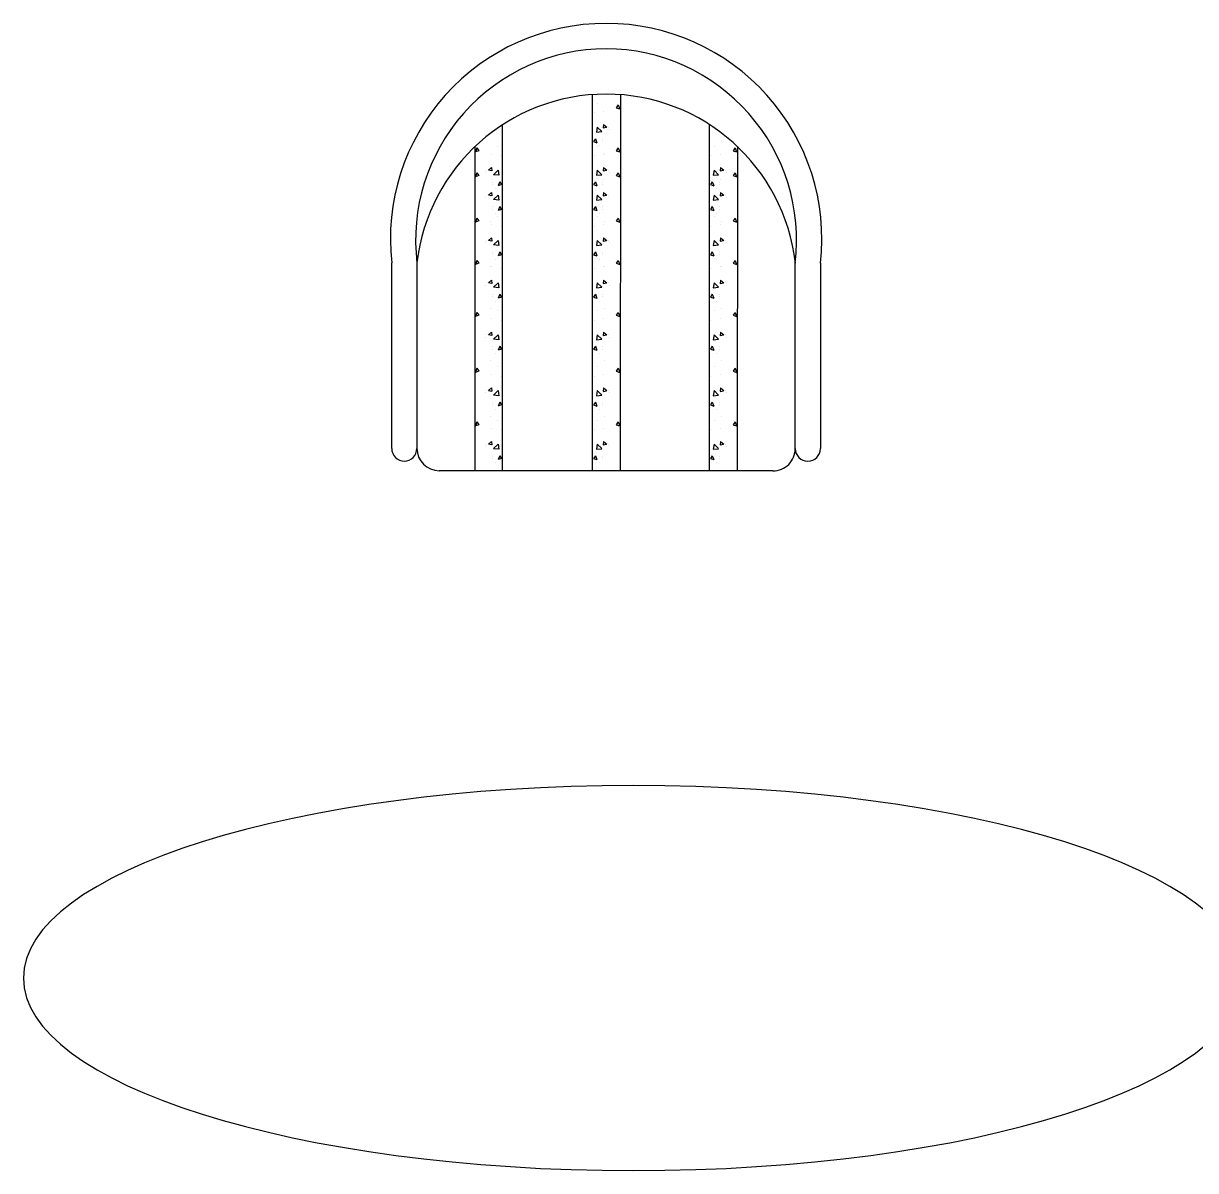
# Model space of a CAD drawing. Header units: millimetres. Extents: x 8663 to 11107, y 11834 to 12818.
# Drawn here: x 9978.9 to 10121.1, y 11970 to 12109.2 of the extents above; entities that cross this region are included whole.
import ezdxf

# ---------------------------------------------------------------- set-up
doc = ezdxf.new("R2010")
doc.units = ezdxf.units.MM
doc.layers.add('tefriş', color=1, linetype='Continuous')

# ---------------------------------------------------------------- blocks, each defined once
blk = doc.blocks.new('A$C7769457E')
at = {"layer": 'tefriş'}
for p, q in [((780.17, 727.66, -6.17), (780.17, 773.3, -6.17)), ((780.83, 772.24, -6.17), (780.83, 772.24, -6.17)), ((783.56, 773.29, -6.17), (783.54, 727.66, -6.17)), ((780.35, 771.08, -6.17), (780.35, 771.08, -6.17)), ((781.5, 771.28, -6.17), (781.5, 771.28, -6.17)), ((783.28, 772.05, -6.17), (783.05, 771.71, -6.17)), ((783.05, 771.71, -6.17), (783.46, 771.57, -6.17)), ((783.28, 772.05, -6.17), (783.46, 771.57, -6.17)), ((769.26, 727.66, -6.17), (769.26, 769.66, -6.17)), ((780.73, 769.34, -6.17), (780.63, 768.73, -6.17)), ((780.73, 769.34, -6.17), (781.29, 768.81, -6.17)), ((781.5, 769.67, -6.17), (781.46, 769.26, -6.17)), ((781.5, 769.67, -6.17), (781.89, 769.34, -6.17)), ((783.54, 770.44, -6.17), (783.54, 770.44, -6.17)), ((794.35, 727.66, -6.17), (794.35, 769.66, -6.17)), ((780.52, 767.95, -6.17), (780.29, 767.61, -6.17)), ((780.52, 767.95, -6.17), (780.7, 767.47, -6.17)), ((780.63, 768.73, -6.17), (781.28, 768.81, -6.17)), ((781.45, 769.26, -6.17), (781.88, 769.34, -6.17)), ((782.08, 769.32, -6.17), (782.08, 769.32, -6.17)), ((782.27, 769.06, -6.17), (782.27, 769.06, -6.17)), ((765.87, 766.99, -6.17), (765.88, 727.66, -6.17)), ((766.15, 766.83, -6.17), (765.96, 766.35, -6.17)), ((766.15, 766.83, -6.17), (766.38, 766.49, -6.17)), ((768.59, 767.02, -6.17), (768.59, 767.02, -6.17)), ((780.29, 767.61, -6.17), (780.7, 767.47, -6.17)), ((780.83, 767.02, -6.17), (780.83, 767.02, -6.17)), ((781.04, 767.08, -6.17), (781.04, 767.08, -6.17)), ((781.35, 767.62, -6.17), (781.35, 767.62, -6.17)), ((781.41, 767.91, -6.17), (781.41, 767.91, -6.17)), ((783.28, 766.83, -6.17), (783.05, 766.49, -6.17)), ((783.28, 766.83, -6.17), (783.46, 766.35, -6.17)), ((795.02, 767.02, -6.17), (795.02, 767.02, -6.17)), ((797.46, 766.83, -6.17), (797.23, 766.49, -6.17)), ((797.47, 766.83, -6.17), (797.65, 766.35, -6.17)), ((797.74, 766.99, -6.17), (797.73, 727.66, -6.17)), ((765.89, 765.22, -6.17), (765.89, 765.22, -6.17)), ((766.38, 766.49, -6.17), (765.96, 766.35, -6.17)), ((767.92, 766.06, -6.17), (767.92, 766.06, -6.17)), ((769.08, 765.86, -6.17), (769.08, 765.86, -6.17)), ((780.35, 765.86, -6.17), (780.35, 765.86, -6.17)), ((781.5, 766.06, -6.17), (781.5, 766.06, -6.17)), ((781.63, 766.19, -6.17), (781.63, 766.19, -6.17)), ((783.05, 766.49, -6.17), (783.46, 766.35, -6.17)), ((783.54, 765.22, -6.17), (783.54, 765.22, -6.17)), ((794.54, 765.86, -6.17), (794.54, 765.86, -6.17)), ((795.69, 766.06, -6.17), (795.69, 766.06, -6.17)), ((797.23, 766.49, -6.17), (797.65, 766.35, -6.17)), ((797.73, 765.22, -6.17), (797.73, 765.22, -6.17)), ((766.15, 763.81, -6.17), (765.96, 763.33, -6.17)), ((766.15, 763.81, -6.17), (766.38, 763.47, -6.17)), ((767.16, 763.84, -6.17), (767.16, 763.84, -6.17)), ((767.35, 764.11, -6.17), (767.35, 764.11, -6.17)), ((767.93, 764.45, -6.17), (767.53, 764.12, -6.17)), ((767.97, 764.04, -6.17), (767.54, 764.12, -6.17)), ((767.93, 764.45, -6.17), (767.96, 764.04, -6.17)), ((768.7, 764.12, -6.17), (768.14, 763.59, -6.17)), ((768.59, 764, -6.17), (768.59, 764, -6.17)), ((768.7, 764.12, -6.17), (768.8, 763.51, -6.17)), ((780.73, 764.12, -6.17), (780.63, 763.51, -6.17)), ((780.73, 764.12, -6.17), (781.29, 763.59, -6.17)), ((780.83, 764, -6.17), (780.83, 764, -6.17)), ((781.45, 764.04, -6.17), (781.88, 764.12, -6.17)), ((781.5, 764.45, -6.17), (781.46, 764.04, -6.17)), ((781.5, 764.45, -6.17), (781.89, 764.12, -6.17)), ((782.08, 764.11, -6.17), (782.08, 764.11, -6.17)), ((782.27, 763.84, -6.17), (782.27, 763.84, -6.17)), ((783.28, 763.81, -6.17), (783.05, 763.47, -6.17)), ((783.28, 763.81, -6.17), (783.46, 763.33, -6.17)), ((794.91, 764.12, -6.17), (794.82, 763.51, -6.17)), ((794.92, 764.12, -6.17), (795.47, 763.59, -6.17)), ((795.02, 764, -6.17), (795.02, 764, -6.17)), ((795.64, 764.04, -6.17), (796.07, 764.12, -6.17)), ((795.69, 764.45, -6.17), (795.65, 764.04, -6.17)), ((795.69, 764.45, -6.17), (796.08, 764.12, -6.17)), ((796.27, 764.11, -6.17), (796.27, 764.11, -6.17)), ((796.46, 763.84, -6.17), (796.46, 763.84, -6.17)), ((797.46, 763.81, -6.17), (797.23, 763.47, -6.17)), ((797.47, 763.81, -6.17), (797.65, 763.33, -6.17)), ((766.38, 763.47, -6.17), (765.96, 763.33, -6.17)), ((767.92, 763.04, -6.17), (767.92, 763.04, -6.17)), ((768.02, 762.69, -6.17), (768.02, 762.69, -6.17)), ((768.08, 762.4, -6.17), (768.08, 762.4, -6.17)), ((768.79, 763.51, -6.17), (768.14, 763.59, -6.17)), ((768.91, 762.74, -6.17), (768.72, 762.26, -6.17)), ((769.14, 762.39, -6.17), (768.73, 762.25, -6.17)), ((768.91, 762.74, -6.17), (769.14, 762.39, -6.17)), ((769.08, 762.84, -6.17), (769.08, 762.84, -6.17)), ((780.52, 762.74, -6.17), (780.29, 762.39, -6.17)), ((780.29, 762.39, -6.17), (780.7, 762.25, -6.17)), ((780.35, 762.84, -6.17), (780.35, 762.84, -6.17)), ((780.52, 762.74, -6.17), (780.7, 762.26, -6.17)), ((780.63, 763.51, -6.17), (781.28, 763.59, -6.17)), ((781.35, 762.4, -6.17), (781.35, 762.4, -6.17)), ((781.41, 762.69, -6.17), (781.41, 762.69, -6.17)), ((781.5, 763.04, -6.17), (781.5, 763.04, -6.17)), ((783.05, 763.47, -6.17), (783.46, 763.33, -6.17)), ((794.7, 762.74, -6.17), (794.47, 762.39, -6.17)), ((794.47, 762.39, -6.17), (794.89, 762.25, -6.17)), ((794.54, 762.84, -6.17), (794.54, 762.84, -6.17)), ((794.7, 762.74, -6.17), (794.89, 762.26, -6.17)), ((794.82, 763.51, -6.17), (795.47, 763.59, -6.17)), ((795.54, 762.4, -6.17), (795.54, 762.4, -6.17)), ((795.59, 762.69, -6.17), (795.59, 762.69, -6.17)), ((795.69, 763.04, -6.17), (795.69, 763.04, -6.17)), ((797.23, 763.47, -6.17), (797.65, 763.33, -6.17)), ((765.89, 762.2, -6.17), (765.89, 762.2, -6.17)), ((767.16, 760.82, -6.17), (767.16, 760.82, -6.17)), ((767.35, 761.08, -6.17), (767.35, 761.08, -6.17)), ((767.93, 761.43, -6.17), (767.53, 761.1, -6.17)), ((767.97, 761.02, -6.17), (767.54, 761.1, -6.17)), ((767.8, 760.98, -6.17), (767.8, 760.98, -6.17)), ((767.93, 761.43, -6.17), (767.96, 761.02, -6.17)), ((768.7, 761.1, -6.17), (768.14, 760.57, -6.17)), ((768.39, 761.86, -6.17), (768.39, 761.86, -6.17)), ((768.7, 761.1, -6.17), (768.8, 760.49, -6.17)), ((780.73, 761.1, -6.17), (780.63, 760.49, -6.17)), ((780.73, 761.1, -6.17), (781.29, 760.57, -6.17)), ((781.04, 761.86, -6.17), (781.04, 761.86, -6.17)), ((781.45, 761.02, -6.17), (781.88, 761.1, -6.17)), ((781.5, 761.43, -6.17), (781.46, 761.02, -6.17)), ((781.5, 761.43, -6.17), (781.89, 761.1, -6.17)), ((781.63, 760.98, -6.17), (781.63, 760.98, -6.17)), ((782.08, 761.08, -6.17), (782.08, 761.08, -6.17)), ((782.27, 760.82, -6.17), (782.27, 760.82, -6.17)), ((783.54, 762.2, -6.17), (783.54, 762.2, -6.17)), ((794.91, 761.1, -6.17), (794.82, 760.49, -6.17)), ((794.92, 761.1, -6.17), (795.47, 760.57, -6.17)), ((795.22, 761.86, -6.17), (795.22, 761.86, -6.17)), ((795.64, 761.02, -6.17), (796.07, 761.1, -6.17)), ((795.69, 761.43, -6.17), (795.65, 761.02, -6.17)), ((795.69, 761.43, -6.17), (796.08, 761.1, -6.17)), ((795.82, 760.98, -6.17), (795.82, 760.98, -6.17)), ((796.27, 761.08, -6.17), (796.27, 761.08, -6.17)), ((796.46, 760.82, -6.17), (796.46, 760.82, -6.17)), ((797.73, 762.2, -6.17), (797.73, 762.2, -6.17)), ((768.02, 759.67, -6.17), (768.02, 759.67, -6.17)), ((768.79, 760.49, -6.17), (768.14, 760.57, -6.17)), ((768.91, 759.71, -6.17), (768.72, 759.23, -6.17)), ((768.91, 759.71, -6.17), (769.14, 759.37, -6.17)), ((780.52, 759.71, -6.17), (780.29, 759.37, -6.17)), ((780.52, 759.71, -6.17), (780.7, 759.23, -6.17)), ((780.63, 760.49, -6.17), (781.28, 760.57, -6.17)), ((781.41, 759.67, -6.17), (781.41, 759.67, -6.17)), ((794.7, 759.71, -6.17), (794.47, 759.37, -6.17)), ((794.7, 759.71, -6.17), (794.89, 759.23, -6.17)), ((794.82, 760.49, -6.17), (795.47, 760.57, -6.17)), ((795.59, 759.67, -6.17), (795.59, 759.67, -6.17)), ((766.15, 758.32, -6.17), (765.96, 757.83, -6.17)), ((766.38, 757.97, -6.17), (765.96, 757.83, -6.17)), ((766.15, 758.31, -6.17), (766.38, 757.97, -6.17)), ((768.08, 759.38, -6.17), (768.08, 759.38, -6.17)), ((768.39, 758.84, -6.17), (768.39, 758.84, -6.17)), ((768.59, 758.51, -6.17), (768.59, 758.51, -6.17)), ((769.14, 759.37, -6.17), (768.73, 759.23, -6.17)), ((780.29, 759.37, -6.17), (780.7, 759.23, -6.17)), ((780.83, 758.51, -6.17), (780.83, 758.51, -6.17)), ((781.04, 758.84, -6.17), (781.04, 758.84, -6.17)), ((781.35, 759.38, -6.17), (781.35, 759.38, -6.17)), ((783.28, 758.31, -6.17), (783.05, 757.97, -6.17)), ((783.05, 757.97, -6.17), (783.46, 757.83, -6.17)), ((783.28, 758.32, -6.17), (783.46, 757.83, -6.17)), ((794.47, 759.37, -6.17), (794.89, 759.23, -6.17)), ((795.02, 758.51, -6.17), (795.02, 758.51, -6.17)), ((795.22, 758.84, -6.17), (795.22, 758.84, -6.17)), ((795.54, 759.38, -6.17), (795.54, 759.38, -6.17)), ((797.46, 758.31, -6.17), (797.23, 757.97, -6.17)), ((797.23, 757.97, -6.17), (797.65, 757.83, -6.17)), ((797.47, 758.32, -6.17), (797.65, 757.83, -6.17)), ((765.89, 756.7, -6.17), (765.89, 756.7, -6.17)), ((767.8, 757.95, -6.17), (767.8, 757.95, -6.17)), ((767.92, 757.54, -6.17), (767.92, 757.54, -6.17)), ((769.08, 757.34, -6.17), (769.08, 757.34, -6.17)), ((780.35, 757.34, -6.17), (780.35, 757.34, -6.17)), ((781.5, 757.54, -6.17), (781.5, 757.54, -6.17)), ((781.63, 757.95, -6.17), (781.63, 757.95, -6.17)), ((783.54, 756.7, -6.17), (783.54, 756.7, -6.17)), ((794.54, 757.34, -6.17), (794.54, 757.34, -6.17)), ((795.69, 757.54, -6.17), (795.69, 757.54, -6.17)), ((795.82, 757.95, -6.17), (795.82, 757.95, -6.17)), ((797.73, 756.7, -6.17), (797.73, 756.7, -6.17)), ((767.16, 755.33, -6.17), (767.16, 755.33, -6.17)), ((767.35, 755.59, -6.17), (767.35, 755.59, -6.17)), ((767.93, 755.94, -6.17), (767.53, 755.61, -6.17)), ((767.97, 755.52, -6.17), (767.54, 755.6, -6.17)), ((767.93, 755.94, -6.17), (767.96, 755.53, -6.17)), ((768.7, 755.61, -6.17), (768.14, 755.07, -6.17)), ((768.7, 755.61, -6.17), (768.8, 755, -6.17)), ((780.73, 755.61, -6.17), (780.63, 755, -6.17)), ((780.73, 755.61, -6.17), (781.29, 755.07, -6.17)), ((781.45, 755.52, -6.17), (781.88, 755.6, -6.17)), ((781.5, 755.94, -6.17), (781.46, 755.53, -6.17)), ((781.5, 755.94, -6.17), (781.89, 755.61, -6.17)), ((782.08, 755.59, -6.17), (782.08, 755.59, -6.17)), ((782.27, 755.33, -6.17), (782.27, 755.33, -6.17)), ((794.91, 755.61, -6.17), (794.82, 755, -6.17)), ((794.92, 755.61, -6.17), (795.47, 755.07, -6.17)), ((795.64, 755.52, -6.17), (796.07, 755.6, -6.17)), ((795.69, 755.94, -6.17), (795.65, 755.53, -6.17)), ((795.69, 755.94, -6.17), (796.08, 755.61, -6.17)), ((796.27, 755.59, -6.17), (796.27, 755.59, -6.17)), ((796.46, 755.33, -6.17), (796.46, 755.33, -6.17)), ((768.02, 754.18, -6.17), (768.02, 754.18, -6.17)), ((768.08, 753.88, -6.17), (768.08, 753.88, -6.17)), ((768.79, 755, -6.17), (768.14, 755.07, -6.17)), ((768.91, 754.22, -6.17), (768.72, 753.74, -6.17)), ((769.14, 753.88, -6.17), (768.73, 753.74, -6.17)), ((768.91, 754.22, -6.17), (769.14, 753.88, -6.17)), ((780.52, 754.22, -6.17), (780.29, 753.88, -6.17)), ((780.29, 753.88, -6.17), (780.7, 753.74, -6.17)), ((780.52, 754.22, -6.17), (780.7, 753.74, -6.17)), ((780.63, 755, -6.17), (781.28, 755.07, -6.17)), ((781.35, 753.88, -6.17), (781.35, 753.88, -6.17)), ((781.41, 754.18, -6.17), (781.41, 754.18, -6.17)), ((794.7, 754.22, -6.17), (794.47, 753.88, -6.17)), ((794.47, 753.88, -6.17), (794.89, 753.74, -6.17)), ((794.7, 754.22, -6.17), (794.89, 753.74, -6.17)), ((794.82, 755, -6.17), (795.47, 755.07, -6.17)), ((795.54, 753.88, -6.17), (795.54, 753.88, -6.17)), ((795.59, 754.18, -6.17), (795.59, 754.18, -6.17)), ((755.8, 730.38, -6.17), (755.81, 752.88, -6.17)), ((758.87, 752.88, -6.17), (758.86, 730.38, -6.17)), ((766.15, 753.19, -6.17), (765.96, 752.71, -6.17)), ((766.38, 752.85, -6.17), (765.96, 752.71, -6.17)), ((766.15, 753.19, -6.17), (766.38, 752.85, -6.17)), ((767.8, 752.46, -6.17), (767.8, 752.46, -6.17)), ((767.92, 752.42, -6.17), (767.92, 752.42, -6.17)), ((768.39, 753.34, -6.17), (768.39, 753.34, -6.17)), ((768.59, 753.38, -6.17), (768.59, 753.38, -6.17)), ((780.83, 753.38, -6.17), (780.83, 753.38, -6.17)), ((781.04, 753.34, -6.17), (781.04, 753.34, -6.17)), ((781.5, 752.42, -6.17), (781.5, 752.42, -6.17)), ((781.63, 752.46, -6.17), (781.63, 752.46, -6.17)), ((783.28, 753.19, -6.17), (783.05, 752.85, -6.17)), ((783.05, 752.85, -6.17), (783.46, 752.71, -6.17)), ((783.28, 753.19, -6.17), (783.46, 752.71, -6.17)), ((795.02, 753.38, -6.17), (795.02, 753.38, -6.17)), ((795.22, 753.34, -6.17), (795.22, 753.34, -6.17)), ((795.69, 752.42, -6.17), (795.69, 752.42, -6.17)), ((795.82, 752.46, -6.17), (795.82, 752.46, -6.17)), ((797.46, 753.19, -6.17), (797.23, 752.85, -6.17)), ((797.23, 752.85, -6.17), (797.65, 752.71, -6.17)), ((797.47, 753.19, -6.17), (797.65, 752.71, -6.17)), ((804.76, 730.36, -6.17), (804.77, 752.86, -6.17)), ((807.83, 752.86, -6.17), (807.82, 730.36, -6.17)), ((765.89, 751.58, -6.17), (765.89, 751.58, -6.17)), ((769.08, 752.22, -6.17), (769.08, 752.22, -6.17)), ((780.35, 752.22, -6.17), (780.35, 752.22, -6.17)), ((783.54, 751.58, -6.17), (783.54, 751.58, -6.17)), ((794.54, 752.22, -6.17), (794.54, 752.22, -6.17)), ((797.73, 751.58, -6.17), (797.73, 751.58, -6.17)), ((767.16, 750.2, -6.17), (767.16, 750.2, -6.17)), ((767.35, 750.46, -6.17), (767.35, 750.46, -6.17)), ((767.93, 750.81, -6.17), (767.53, 750.48, -6.17)), ((767.97, 750.4, -6.17), (767.54, 750.48, -6.17)), ((767.93, 750.81, -6.17), (767.96, 750.4, -6.17)), ((768.7, 750.48, -6.17), (768.14, 749.95, -6.17)), ((768.79, 749.87, -6.17), (768.14, 749.95, -6.17)), ((768.7, 750.48, -6.17), (768.8, 749.87, -6.17)), ((780.73, 750.48, -6.17), (780.63, 749.87, -6.17)), ((780.63, 749.87, -6.17), (781.28, 749.95, -6.17)), ((780.73, 750.48, -6.17), (781.29, 749.95, -6.17)), ((781.45, 750.4, -6.17), (781.88, 750.48, -6.17)), ((781.5, 750.81, -6.17), (781.46, 750.4, -6.17)), ((781.5, 750.81, -6.17), (781.89, 750.48, -6.17)), ((782.08, 750.46, -6.17), (782.08, 750.46, -6.17)), ((782.27, 750.2, -6.17), (782.27, 750.2, -6.17)), ((794.91, 750.48, -6.17), (794.82, 749.87, -6.17)), ((794.82, 749.87, -6.17), (795.47, 749.95, -6.17)), ((794.92, 750.48, -6.17), (795.47, 749.95, -6.17)), ((795.64, 750.4, -6.17), (796.07, 750.48, -6.17)), ((795.69, 750.81, -6.17), (795.65, 750.4, -6.17)), ((795.69, 750.81, -6.17), (796.08, 750.48, -6.17)), ((796.27, 750.46, -6.17), (796.27, 750.46, -6.17)), ((796.46, 750.2, -6.17), (796.46, 750.2, -6.17)), ((768.02, 749.05, -6.17), (768.02, 749.05, -6.17)), ((768.08, 748.76, -6.17), (768.08, 748.76, -6.17)), ((768.39, 748.22, -6.17), (768.39, 748.22, -6.17)), ((768.91, 749.09, -6.17), (768.72, 748.61, -6.17)), ((769.14, 748.75, -6.17), (768.73, 748.61, -6.17)), ((768.91, 749.09, -6.17), (769.14, 748.75, -6.17)), ((780.52, 749.09, -6.17), (780.29, 748.75, -6.17)), ((780.29, 748.75, -6.17), (780.7, 748.61, -6.17)), ((780.52, 749.09, -6.17), (780.7, 748.61, -6.17)), ((781.04, 748.22, -6.17), (781.04, 748.22, -6.17)), ((781.35, 748.76, -6.17), (781.35, 748.76, -6.17)), ((781.41, 749.05, -6.17), (781.41, 749.05, -6.17)), ((794.7, 749.09, -6.17), (794.47, 748.75, -6.17)), ((794.47, 748.75, -6.17), (794.89, 748.61, -6.17)), ((794.7, 749.09, -6.17), (794.89, 748.61, -6.17)), ((795.22, 748.22, -6.17), (795.22, 748.22, -6.17)), ((795.54, 748.76, -6.17), (795.54, 748.76, -6.17)), ((795.59, 749.05, -6.17), (795.59, 749.05, -6.17)), ((766.15, 746.87, -6.17), (765.96, 746.39, -6.17)), ((766.15, 746.87, -6.17), (766.38, 746.53, -6.17)), ((767.8, 747.33, -6.17), (767.8, 747.33, -6.17)), ((768.59, 747.06, -6.17), (768.59, 747.06, -6.17)), ((780.83, 747.06, -6.17), (780.83, 747.06, -6.17)), ((781.63, 747.33, -6.17), (781.63, 747.33, -6.17)), ((783.28, 746.87, -6.17), (783.05, 746.53, -6.17)), ((783.28, 746.87, -6.17), (783.46, 746.39, -6.17)), ((795.02, 747.06, -6.17), (795.02, 747.06, -6.17)), ((795.82, 747.33, -6.17), (795.82, 747.33, -6.17)), ((797.46, 746.87, -6.17), (797.23, 746.53, -6.17)), ((797.47, 746.87, -6.17), (797.65, 746.39, -6.17)), ((765.89, 745.26, -6.17), (765.89, 745.26, -6.17)), ((766.38, 746.53, -6.17), (765.96, 746.39, -6.17)), ((767.92, 746.1, -6.17), (767.92, 746.1, -6.17)), ((769.08, 745.9, -6.17), (769.08, 745.9, -6.17)), ((780.35, 745.9, -6.17), (780.35, 745.9, -6.17)), ((781.5, 746.1, -6.17), (781.5, 746.1, -6.17)), ((783.05, 746.53, -6.17), (783.46, 746.39, -6.17)), ((783.54, 745.26, -6.17), (783.54, 745.26, -6.17)), ((794.54, 745.9, -6.17), (794.54, 745.9, -6.17)), ((795.69, 746.1, -6.17), (795.69, 746.1, -6.17)), ((797.23, 746.53, -6.17), (797.65, 746.39, -6.17)), ((797.73, 745.26, -6.17), (797.73, 745.26, -6.17)), ((767.16, 743.88, -6.17), (767.16, 743.88, -6.17)), ((767.35, 744.15, -6.17), (767.35, 744.15, -6.17)), ((767.93, 744.49, -6.17), (767.53, 744.16, -6.17)), ((767.97, 744.08, -6.17), (767.54, 744.16, -6.17)), ((767.93, 744.5, -6.17), (767.96, 744.09, -6.17)), ((768.7, 744.16, -6.17), (768.14, 743.63, -6.17)), ((768.7, 744.16, -6.17), (768.8, 743.55, -6.17)), ((780.73, 744.16, -6.17), (780.63, 743.55, -6.17)), ((780.73, 744.16, -6.17), (781.29, 743.63, -6.17)), ((781.45, 744.08, -6.17), (781.88, 744.16, -6.17)), ((781.5, 744.5, -6.17), (781.46, 744.09, -6.17)), ((781.5, 744.49, -6.17), (781.89, 744.16, -6.17)), ((782.08, 744.15, -6.17), (782.08, 744.15, -6.17)), ((782.27, 743.88, -6.17), (782.27, 743.88, -6.17)), ((794.91, 744.16, -6.17), (794.82, 743.55, -6.17)), ((794.92, 744.16, -6.17), (795.47, 743.63, -6.17)), ((795.64, 744.08, -6.17), (796.07, 744.16, -6.17)), ((795.69, 744.5, -6.17), (795.65, 744.09, -6.17)), ((795.69, 744.49, -6.17), (796.08, 744.16, -6.17)), ((796.27, 744.15, -6.17), (796.27, 744.15, -6.17)), ((796.46, 743.88, -6.17), (796.46, 743.88, -6.17)), ((768.02, 742.73, -6.17), (768.02, 742.73, -6.17)), ((768.08, 742.44, -6.17), (768.08, 742.44, -6.17)), ((768.79, 743.55, -6.17), (768.14, 743.63, -6.17)), ((768.91, 742.78, -6.17), (768.72, 742.3, -6.17)), ((769.14, 742.44, -6.17), (768.73, 742.3, -6.17)), ((768.91, 742.78, -6.17), (769.14, 742.44, -6.17)), ((780.52, 742.78, -6.17), (780.29, 742.44, -6.17)), ((780.29, 742.44, -6.17), (780.7, 742.3, -6.17)), ((780.52, 742.78, -6.17), (780.7, 742.3, -6.17)), ((780.63, 743.55, -6.17), (781.28, 743.63, -6.17)), ((781.35, 742.44, -6.17), (781.35, 742.44, -6.17)), ((781.41, 742.73, -6.17), (781.41, 742.73, -6.17)), ((794.7, 742.78, -6.17), (794.47, 742.44, -6.17)), ((794.47, 742.44, -6.17), (794.89, 742.3, -6.17)), ((794.7, 742.78, -6.17), (794.89, 742.3, -6.17)), ((794.82, 743.55, -6.17), (795.47, 743.63, -6.17)), ((795.54, 742.44, -6.17), (795.54, 742.44, -6.17)), ((795.59, 742.73, -6.17), (795.59, 742.73, -6.17)), ((767.8, 741.02, -6.17), (767.8, 741.02, -6.17)), ((768.39, 741.9, -6.17), (768.39, 741.9, -6.17)), ((781.04, 741.9, -6.17), (781.04, 741.9, -6.17)), ((781.63, 741.02, -6.17), (781.63, 741.02, -6.17)), ((795.22, 741.9, -6.17), (795.22, 741.9, -6.17)), ((795.82, 741.02, -6.17), (795.82, 741.02, -6.17)), ((766.15, 740.1, -6.17), (765.96, 739.62, -6.17)), ((766.38, 739.75, -6.17), (765.96, 739.61, -6.17)), ((766.15, 740.1, -6.17), (766.38, 739.75, -6.17)), ((768.59, 740.29, -6.17), (768.59, 740.29, -6.17)), ((780.83, 740.29, -6.17), (780.83, 740.29, -6.17)), ((783.28, 740.1, -6.17), (783.05, 739.75, -6.17)), ((783.05, 739.75, -6.17), (783.46, 739.61, -6.17)), ((783.28, 740.1, -6.17), (783.46, 739.62, -6.17)), ((795.02, 740.29, -6.17), (795.02, 740.29, -6.17)), ((797.46, 740.1, -6.17), (797.23, 739.75, -6.17)), ((797.23, 739.75, -6.17), (797.65, 739.61, -6.17)), ((797.47, 740.1, -6.17), (797.65, 739.62, -6.17)), ((765.89, 738.49, -6.17), (765.89, 738.49, -6.17)), ((767.92, 739.32, -6.17), (767.92, 739.32, -6.17)), ((769.08, 739.12, -6.17), (769.08, 739.12, -6.17)), ((780.35, 739.12, -6.17), (780.35, 739.12, -6.17)), ((781.5, 739.32, -6.17), (781.5, 739.32, -6.17)), ((783.54, 738.49, -6.17), (783.54, 738.49, -6.17)), ((794.54, 739.12, -6.17), (794.54, 739.12, -6.17)), ((795.69, 739.32, -6.17), (795.69, 739.32, -6.17)), ((797.73, 738.49, -6.17), (797.73, 738.49, -6.17)), ((758.86, 737.58, -6.17), (758.86, 737.58, -6.17)), ((767.16, 737.11, -6.17), (767.16, 737.11, -6.17)), ((767.35, 737.37, -6.17), (767.35, 737.37, -6.17)), ((767.93, 737.72, -6.17), (767.53, 737.39, -6.17)), ((767.97, 737.3, -6.17), (767.54, 737.38, -6.17)), ((767.93, 737.72, -6.17), (767.96, 737.31, -6.17)), ((768.7, 737.39, -6.17), (768.14, 736.86, -6.17)), ((768.79, 736.78, -6.17), (768.14, 736.86, -6.17)), ((768.7, 737.39, -6.17), (768.8, 736.78, -6.17)), ((780.73, 737.39, -6.17), (780.63, 736.78, -6.17)), ((780.63, 736.78, -6.17), (781.28, 736.86, -6.17)), ((780.73, 737.39, -6.17), (781.29, 736.86, -6.17)), ((781.45, 737.3, -6.17), (781.88, 737.38, -6.17)), ((781.5, 737.72, -6.17), (781.46, 737.31, -6.17)), ((781.5, 737.72, -6.17), (781.89, 737.39, -6.17)), ((782.08, 737.37, -6.17), (782.08, 737.37, -6.17)), ((782.27, 737.11, -6.17), (782.27, 737.11, -6.17)), ((794.91, 737.39, -6.17), (794.82, 736.78, -6.17)), ((794.82, 736.78, -6.17), (795.47, 736.86, -6.17)), ((794.92, 737.39, -6.17), (795.47, 736.86, -6.17)), ((795.64, 737.3, -6.17), (796.07, 737.38, -6.17)), ((795.69, 737.72, -6.17), (795.65, 737.31, -6.17)), ((795.69, 737.72, -6.17), (796.08, 737.39, -6.17)), ((796.27, 737.37, -6.17), (796.27, 737.37, -6.17)), ((796.46, 737.11, -6.17), (796.46, 737.11, -6.17)), ((768.02, 735.96, -6.17), (768.02, 735.96, -6.17)), ((768.08, 735.66, -6.17), (768.08, 735.66, -6.17)), ((768.91, 736, -6.17), (768.72, 735.52, -6.17)), ((769.14, 735.66, -6.17), (768.73, 735.52, -6.17)), ((768.91, 736, -6.17), (769.14, 735.66, -6.17)), ((780.52, 736, -6.17), (780.29, 735.66, -6.17)), ((780.29, 735.66, -6.17), (780.7, 735.52, -6.17)), ((780.52, 736, -6.17), (780.7, 735.52, -6.17)), ((781.35, 735.66, -6.17), (781.35, 735.66, -6.17)), ((781.41, 735.96, -6.17), (781.41, 735.96, -6.17)), ((794.7, 736, -6.17), (794.47, 735.66, -6.17)), ((794.47, 735.66, -6.17), (794.89, 735.52, -6.17)), ((794.7, 736, -6.17), (794.89, 735.52, -6.17)), ((795.54, 735.66, -6.17), (795.54, 735.66, -6.17)), ((795.59, 735.96, -6.17), (795.59, 735.96, -6.17)), ((767.8, 734.24, -6.17), (767.8, 734.24, -6.17)), ((768.39, 735.12, -6.17), (768.39, 735.12, -6.17)), ((768.59, 733.79, -6.17), (768.59, 733.79, -6.17)), ((780.83, 733.79, -6.17), (780.83, 733.79, -6.17)), ((781.04, 735.12, -6.17), (781.04, 735.12, -6.17)), ((781.63, 734.24, -6.17), (781.63, 734.24, -6.17)), ((795.02, 733.79, -6.17), (795.02, 733.79, -6.17)), ((795.22, 735.12, -6.17), (795.22, 735.12, -6.17)), ((795.82, 734.24, -6.17), (795.82, 734.24, -6.17)), ((766.15, 733.6, -6.17), (765.96, 733.12, -6.17)), ((766.38, 733.25, -6.17), (765.96, 733.11, -6.17)), ((766.15, 733.6, -6.17), (766.38, 733.25, -6.17)), ((767.92, 732.82, -6.17), (767.92, 732.82, -6.17)), ((769.08, 732.62, -6.17), (769.08, 732.62, -6.17)), ((780.35, 732.62, -6.17), (780.35, 732.62, -6.17)), ((781.5, 732.82, -6.17), (781.5, 732.82, -6.17)), ((783.28, 733.6, -6.17), (783.05, 733.25, -6.17)), ((783.05, 733.25, -6.17), (783.46, 733.11, -6.17)), ((783.28, 733.6, -6.17), (783.46, 733.12, -6.17)), ((794.54, 732.62, -6.17), (794.54, 732.62, -6.17)), ((795.69, 732.82, -6.17), (795.69, 732.82, -6.17)), ((797.46, 733.6, -6.17), (797.23, 733.25, -6.17)), ((797.23, 733.25, -6.17), (797.65, 733.11, -6.17)), ((797.47, 733.6, -6.17), (797.65, 733.12, -6.17)), ((765.89, 731.99, -6.17), (765.89, 731.99, -6.17)), ((767.93, 731.22, -6.17), (767.53, 730.89, -6.17)), ((767.93, 731.22, -6.17), (767.96, 730.81, -6.17)), ((781.5, 731.22, -6.17), (781.46, 730.81, -6.17)), ((781.5, 731.22, -6.17), (781.89, 730.89, -6.17)), ((783.54, 731.99, -6.17), (783.54, 731.99, -6.17)), ((795.69, 731.22, -6.17), (795.65, 730.81, -6.17)), ((795.69, 731.22, -6.17), (796.08, 730.89, -6.17)), ((797.73, 731.99, -6.17), (797.73, 731.99, -6.17)), ((767.16, 730.61, -6.17), (767.16, 730.61, -6.17)), ((767.35, 730.87, -6.17), (767.35, 730.87, -6.17)), ((767.97, 730.8, -6.17), (767.54, 730.88, -6.17)), ((768.7, 730.89, -6.17), (768.14, 730.36, -6.17)), ((768.79, 730.28, -6.17), (768.14, 730.35, -6.17)), ((768.7, 730.89, -6.17), (768.8, 730.28, -6.17)), ((780.73, 730.89, -6.17), (780.63, 730.28, -6.17)), ((780.63, 730.28, -6.17), (781.28, 730.35, -6.17)), ((780.73, 730.89, -6.17), (781.29, 730.36, -6.17)), ((781.45, 730.8, -6.17), (781.88, 730.88, -6.17)), ((782.08, 730.87, -6.17), (782.08, 730.87, -6.17)), ((782.27, 730.61, -6.17), (782.27, 730.61, -6.17)), ((794.91, 730.89, -6.17), (794.82, 730.28, -6.17)), ((794.82, 730.28, -6.17), (795.47, 730.35, -6.17)), ((794.92, 730.89, -6.17), (795.47, 730.36, -6.17)), ((795.64, 730.8, -6.17), (796.07, 730.88, -6.17)), ((796.27, 730.87, -6.17), (796.27, 730.87, -6.17)), ((796.46, 730.61, -6.17), (796.46, 730.61, -6.17)), ((768.02, 729.46, -6.17), (768.02, 729.46, -6.17)), ((768.08, 729.16, -6.17), (768.08, 729.16, -6.17)), ((768.39, 728.62, -6.17), (768.39, 728.62, -6.17)), ((768.91, 729.5, -6.17), (768.72, 729.02, -6.17)), ((769.14, 729.16, -6.17), (768.73, 729.02, -6.17)), ((768.91, 729.5, -6.17), (769.14, 729.16, -6.17)), ((780.52, 729.5, -6.17), (780.29, 729.16, -6.17)), ((780.29, 729.16, -6.17), (780.7, 729.02, -6.17)), ((780.52, 729.5, -6.17), (780.7, 729.02, -6.17)), ((781.04, 728.62, -6.17), (781.04, 728.62, -6.17)), ((781.35, 729.16, -6.17), (781.35, 729.16, -6.17)), ((781.41, 729.46, -6.17), (781.41, 729.46, -6.17)), ((794.7, 729.5, -6.17), (794.47, 729.16, -6.17)), ((794.47, 729.16, -6.17), (794.89, 729.02, -6.17)), ((794.7, 729.5, -6.17), (794.89, 729.02, -6.17)), ((795.22, 728.62, -6.17), (795.22, 728.62, -6.17)), ((795.54, 729.16, -6.17), (795.54, 729.16, -6.17)), ((795.59, 729.46, -6.17), (795.59, 729.46, -6.17)), ((802.06, 727.66, -6.17), (761.56, 727.68, -6.17)), ((767.8, 727.74, -6.17), (767.8, 727.74, -6.17)), ((781.63, 727.74, -6.17), (781.63, 727.74, -6.17)), ((795.82, 727.74, -6.17), (795.82, 727.74, -6.17))]:
    blk.add_line(p, q, dxfattribs=at)
for centre, radius, start, end in [((781.79, 755.79, -6.17), 26.15, 89.9258, 186.3918), ((781.84, 755.79, -6.17), 26.15, 353.5662, 90.0321), ((781.93, 755.64, -6.17), 23.23, 90.2687, 186.8419), ((781.7, 755.64, -6.17), 23.23, 353.1161, 89.6892), ((781.82, 750.26, -6.17), 23.1, 6.459, 173.499), ((757.33, 730.38, -6.17), 1.53, 179.979, 359.979), ((761.56, 730.38, -6.17), 2.7, 179.979, 269.979), ((802.06, 730.36, -6.17), 2.7, 269.979, 359.979), ((806.29, 730.36, -6.17), 1.53, 179.979, 359.979)]:
    blk.add_arc(centre, radius, start, end, dxfattribs=at)
at = {"layer": 'tefriş', "extrusion": (0, 0, -1)}
blk.add_ellipse((785.13, 666.13, -27.43), major_axis=(74.01, 0), ratio=0.315484, dxfattribs=at)

msp = doc.modelspace()

# ---------------------------------------------------------------- block references
msp.add_blockref('A$C7769457E', (9267.73, 11327.23))

doc.saveas('drawing.dxf')
